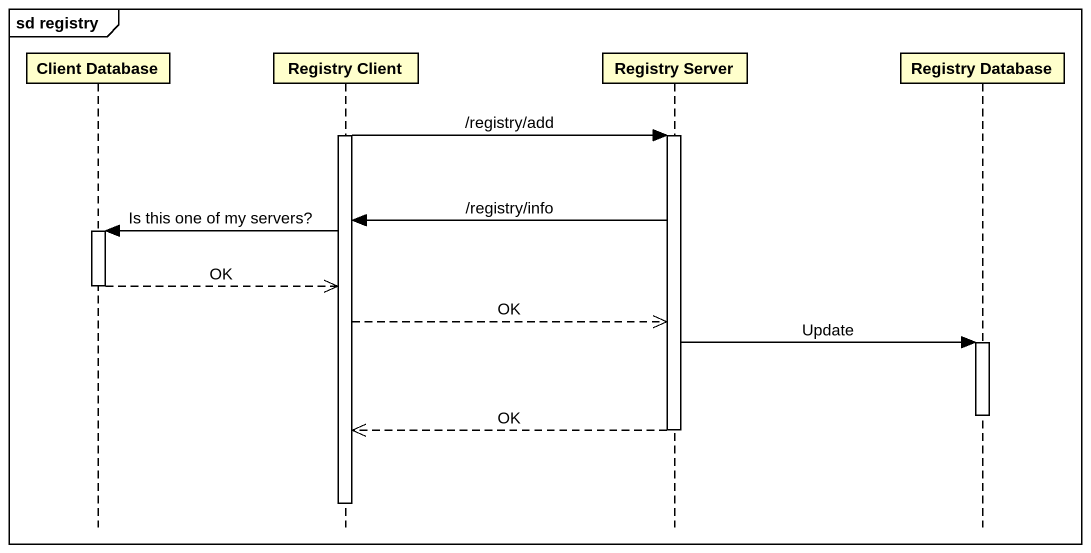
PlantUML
@startuml
mainframe sd registry
hide footbox
participant "Client Database" as Client_Database
participant "Registry Client" as Registry_Client
participant "Registry Server" as Registry_Server
participant "Registry Database" as Registry_Database

activate Registry_Client
Registry_Client -> Registry_Server : /registry/add
activate Registry_Server
Registry_Server -> Registry_Client : /registry/info
Registry_Client -> Client_Database : Is this one of my servers?
activate Client_Database
Client_Database -->> Registry_Client : OK
deactivate Client_Database
Registry_Client -->> Registry_Server : OK
Registry_Server -> Registry_Database : Update
activate Registry_Database
deactivate Registry_Database
Registry_Server -->> Registry_Client : OK
deactivate Registry_Server
deactivate Registry_Client
@enduml
